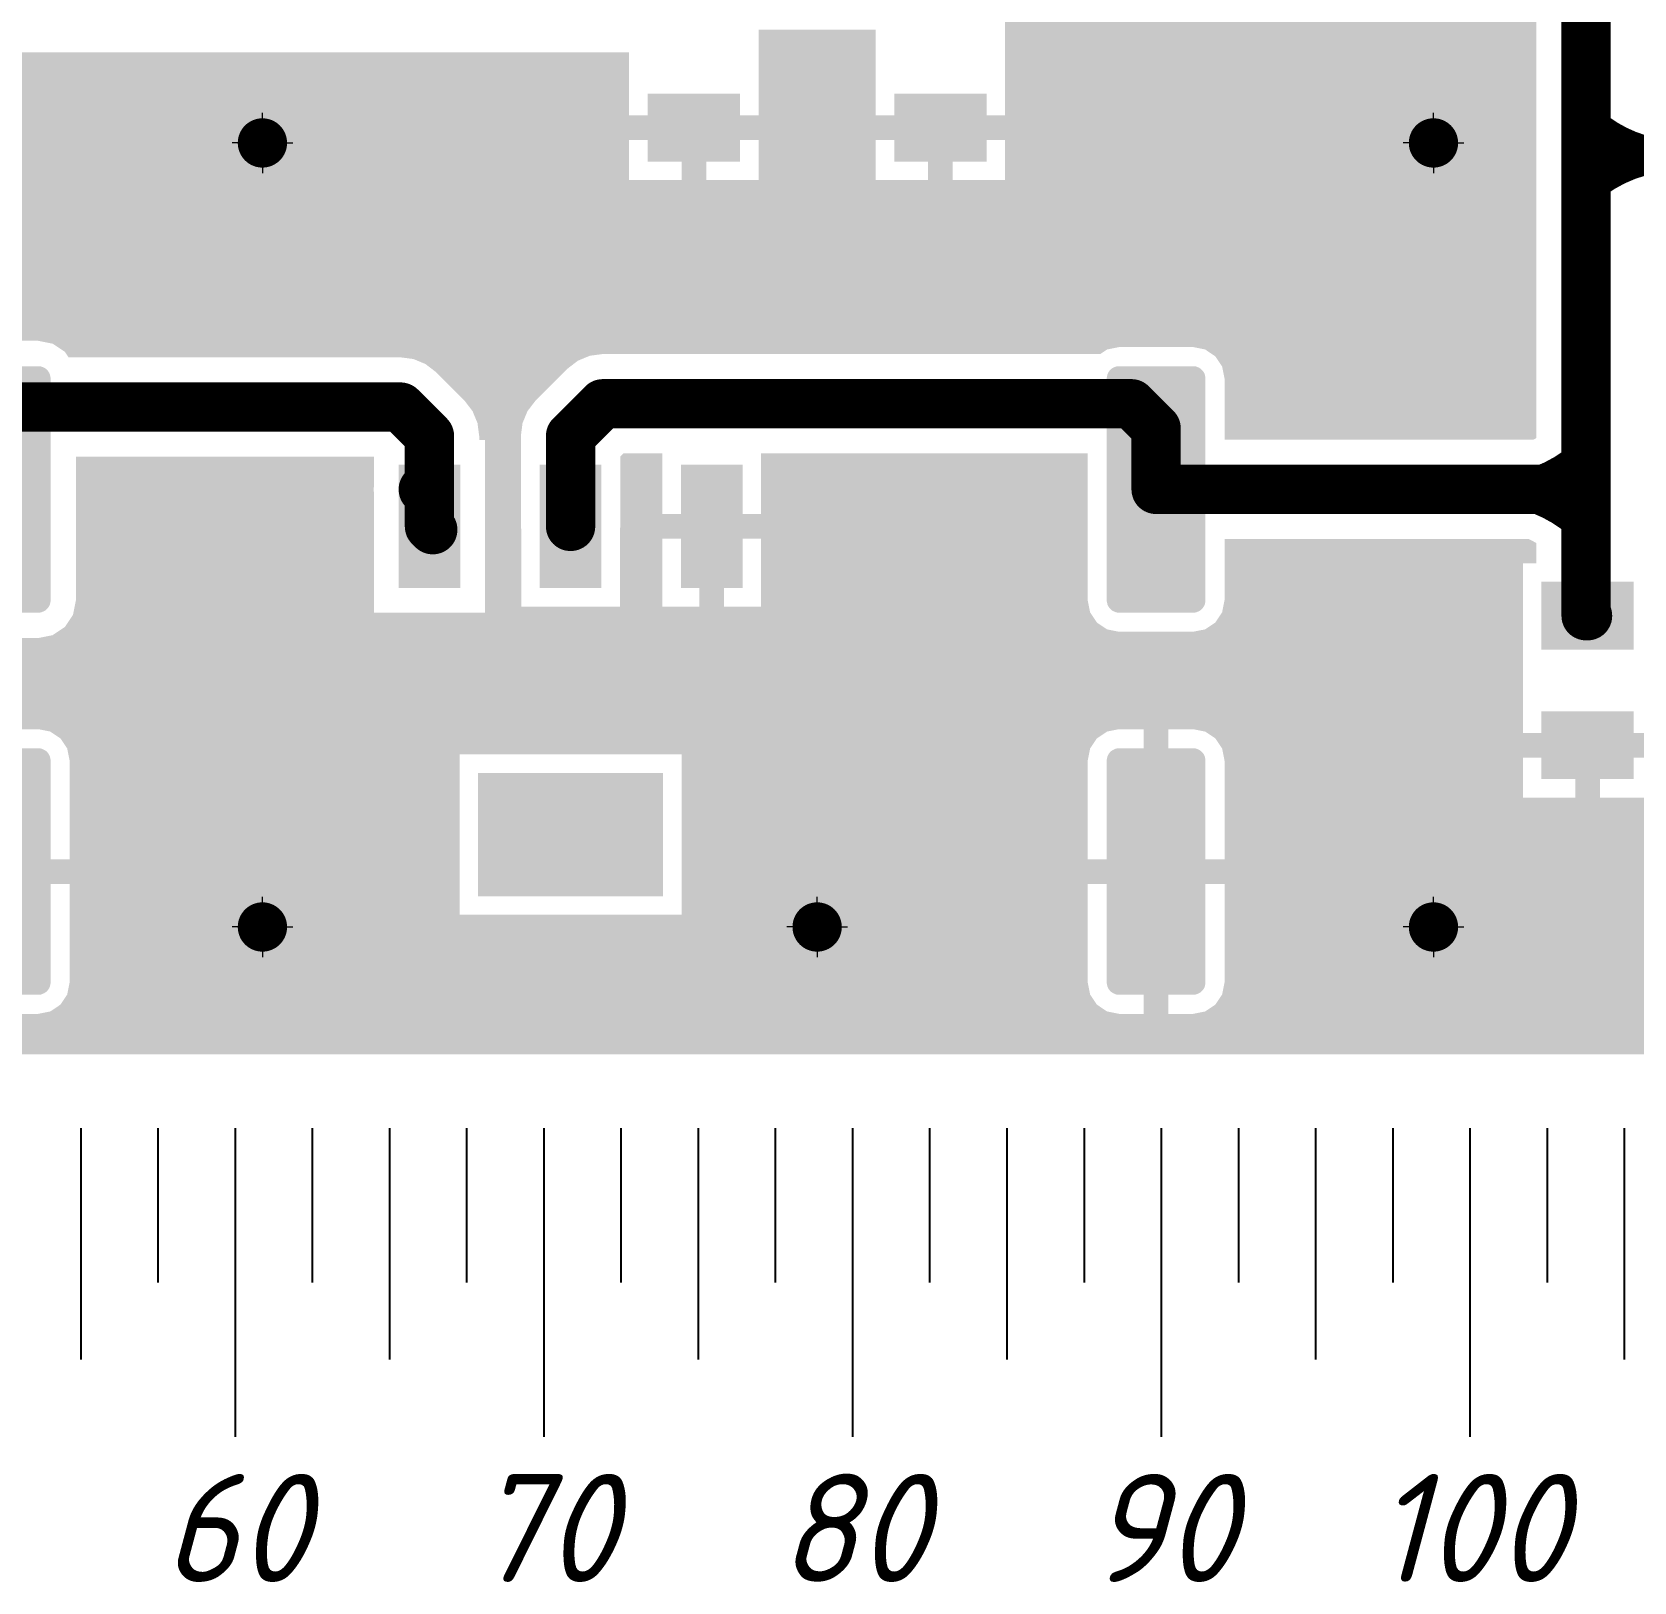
# Model space of a CAD drawing. Header units: inches. Extents: x -14 to 5184, y -66 to 1689.
# Drawn here: x 2062 to 2113.9, y 608 to 658.2 of the extents above; entities that cross this region are included whole.
import ezdxf

# ---------------------------------------------------------------- set-up
doc = ezdxf.new("R2010")
doc.units = ezdxf.units.IN
doc.header["$MEASUREMENT"] = 0
doc.layers.add('DRILL', color=7, linetype='Continuous', true_color=0xffffff)
doc.layers.add('Drill Gost', color=7, linetype='Continuous')
doc.layers.add('Poligon', color=7, linetype='Continuous')
doc.layers.add('Видимые тонкие (ГОСТ)', color=7, linetype='Continuous', lineweight=25)
doc.layers.add('Текст', color=7, linetype='Continuous', lineweight=15)
doc.styles.get("Standard").update_dxf_attribs({"font": 'gost_b.ttf', "oblique": 15})

# ---------------------------------------------------------------- blocks, each defined once
blk = doc.blocks.new('ROUND_4')
at = {"const_width": 0.015748}
blk.add_lwpolyline([(-0.007874, 0, 1), (0.007874, 0, 1)], format="xyb", close=True, dxfattribs=at)
blk = doc.blocks.new('RECTANGLE_11')
blk.add_solid([(0.0295, 0.0217), (0.0295, -0.0217), (-0.0295, 0.0217), (-0.0295, -0.0217)])
blk = doc.blocks.new('RECTANGLE_13')
blk.add_solid([(0.0591, 0.0394), (0.0591, -0.0394), (-0.0591, 0.0394), (-0.0591, -0.0394)])
blk = doc.blocks.new('RECTANGLE_12')
blk.add_solid([(0.0197, 0.0394), (0.0197, -0.0394), (-0.0197, 0.0394), (-0.0197, -0.0394)])
blk = doc.blocks.new('RECTANGLE_ROUNDED_16')
for points in [[(-0.0315, 0.0716), (-0.0313, 0.0724), (0.0315, 0.0716), (0.0313, 0.0724)], [(-0.0315, 0.0709), (-0.0315, 0.0716), (0.0315, 0.0709), (0.0315, 0.0716)], [(-0.0313, 0.0724), (-0.0312, 0.0732), (0.0313, 0.0724), (0.0312, 0.0732)], [(-0.0312, 0.0732), (-0.0309, 0.0739), (0.0312, 0.0732), (0.0309, 0.0739)], [(-0.0309, 0.0739), (-0.0306, 0.0746), (0.0309, 0.0739), (0.0306, 0.0746)], [(-0.0306, 0.0746), (-0.0302, 0.0752), (0.0306, 0.0746), (0.0302, 0.0752)], [(-0.0302, 0.0752), (-0.0297, 0.0759), (0.0302, 0.0752), (0.0297, 0.0759)], [(-0.0297, 0.0759), (-0.0292, 0.0764), (0.0297, 0.0759), (0.0292, 0.0764)], [(-0.0292, 0.0764), (-0.0286, 0.077), (0.0292, 0.0764), (0.0286, 0.077)], [(-0.0286, 0.077), (-0.028, 0.0774), (0.0286, 0.077), (0.028, 0.0774)], [(-0.028, 0.0774), (-0.0273, 0.0778), (0.028, 0.0774), (0.0273, 0.0778)], [(-0.0273, 0.0778), (-0.0266, 0.0781), (0.0273, 0.0778), (0.0266, 0.0781)], [(-0.0266, 0.0781), (-0.0259, 0.0784), (0.0266, 0.0781), (0.0259, 0.0784)], [(-0.0259, 0.0784), (-0.0252, 0.0786), (0.0259, 0.0784), (0.0252, 0.0786)], [(-0.0252, 0.0786), (-0.0244, 0.0787), (0.0252, 0.0786), (0.0244, 0.0787)], [(-0.0244, 0.0787), (-0.0236, 0.0787), (0.0244, 0.0787), (0.0236, 0.0787)], [(-0.0315, -0.0709), (-0.0315, 0.0709), (0.0315, -0.0709), (0.0315, 0.0709)], [(-0.0315, -0.0716), (-0.0315, -0.0709), (0.0315, -0.0716), (0.0315, -0.0709)], [(-0.0313, -0.0724), (-0.0315, -0.0716), (0.0313, -0.0724), (0.0315, -0.0716)], [(-0.0312, -0.0732), (-0.0313, -0.0724), (0.0312, -0.0732), (0.0313, -0.0724)], [(-0.0309, -0.0739), (-0.0312, -0.0732), (0.0309, -0.0739), (0.0312, -0.0732)], [(-0.0306, -0.0746), (-0.0309, -0.0739), (0.0306, -0.0746), (0.0309, -0.0739)], [(-0.0302, -0.0752), (-0.0306, -0.0746), (0.0302, -0.0752), (0.0306, -0.0746)], [(-0.0297, -0.0759), (-0.0302, -0.0752), (0.0297, -0.0759), (0.0302, -0.0752)], [(-0.0292, -0.0764), (-0.0297, -0.0759), (0.0292, -0.0764), (0.0297, -0.0759)], [(-0.0286, -0.077), (-0.0292, -0.0764), (0.0286, -0.077), (0.0292, -0.0764)], [(-0.028, -0.0774), (-0.0286, -0.077), (0.028, -0.0774), (0.0286, -0.077)], [(-0.0273, -0.0778), (-0.028, -0.0774), (0.0273, -0.0778), (0.028, -0.0774)], [(-0.0266, -0.0781), (-0.0273, -0.0778), (0.0266, -0.0781), (0.0273, -0.0778)], [(-0.0259, -0.0784), (-0.0266, -0.0781), (0.0259, -0.0784), (0.0266, -0.0781)], [(-0.0252, -0.0786), (-0.0259, -0.0784), (0.0252, -0.0786), (0.0259, -0.0784)], [(-0.0244, -0.0787), (-0.0252, -0.0786), (0.0244, -0.0787), (0.0252, -0.0786)], [(-0.0236, -0.0787), (-0.0244, -0.0787), (0.0236, -0.0787), (0.0244, -0.0787)]]:
    blk.add_solid(points)
blk = doc.blocks.new('ROUND_2')
at = {"const_width": 0.00984}
blk.add_lwpolyline([(-0.0049, 0, 1), (0.0049, 0, 1)], format="xyb", close=True, dxfattribs=at)
blk = doc.blocks.new('ROUND_5')
at = {"const_width": 0.00492}
blk.add_lwpolyline([(-0.0025, 0, 1), (0.0025, 0, 1)], format="xyb", close=True, dxfattribs=at)
blk = doc.blocks.new('ROUND_32')
at = {"const_width": 0.007874}
blk.add_lwpolyline([(-0.003937, 0, 1), (0.003937, 0, 1)], format="xyb", close=True, dxfattribs=at)

msp = doc.modelspace()

# ---------------------------------------------------------------- linework, layer by layer
for points, const_width in [([(2112.3759, 654.1255), (2112.381, 661.2831)], 1.5972), ([(2112.381, 651.5127), (2112.381, 655.3561)], 1.5972), ([(2112.914, 654.2217), (2114.9878, 654.2217)], 0.9983), ([(2112.381, 643.4266), (2112.381, 651.5127)], 1.5972), ([(2112.381, 651.5127), (2112.4009, 651.4928)], 0.4991), ([(2061.0404, 646.0948), (2073.9769, 646.0948)], 1.5972), ([(2073.9769, 646.0948), (2074.9125, 645.1592)], 1.5972), ([(2079.4847, 645.1592), (2080.5272, 646.2018)], 1.5972), ([(2080.5272, 646.2018), (2097.6534, 646.2018)], 1.5972), ([(2097.6534, 646.2018), (2098.452, 645.4031)], 1.5972), ([(2098.452, 643.4266), (2098.452, 645.4031)], 1.5972), ([(2074.9125, 643.227), (2074.9125, 645.1592)], 1.5972), ([(2079.4847, 642.2287), (2079.4847, 645.1592)], 1.5972), ([(2074.7129, 643.4266), (2074.9125, 643.227)], 1.5972), ([(2074.9125, 642.2287), (2074.9125, 643.227)], 1.5972), ([(2098.452, 643.4266), (2109.6723, 643.4266)], 1.5972), ([(2109.6723, 643.4266), (2112.381, 643.4266)], 1.5972), ([(2112.381, 639.3337), (2112.381, 643.4266)], 1.5972), ([(2109.4721, 643.4156), (2109.6723, 643.4266)], 0.9983), ([(2074.9125, 642.2287), (2075.0195, 642.1218)], 1.5972), ([(2112.381, 639.3337), (2112.428, 639.3337)], 1.5972)]:
    msp.add_lwpolyline(points, dxfattribs=dict(const_width=const_width))
at = {"const_width": 0.9983}
for points in [[(2112.8214, 655.0943, 0.1518059), (2115.303, 654.2344)], [(2114.9878, 654.2217, 0.1390216), (2112.7274, 653.3744)], [(2109.6723, 643.4266, 0.1402358), (2111.9537, 644.2756)], [(2111.8597, 642.5557, 0.151806), (2109.3781, 643.4156)]]:
    msp.add_lwpolyline(points, format="xyb", dxfattribs=at)
at = {"layer": 'Drill Gost', "lineweight": 9, "transparency": 33554457}
for p, q in [((2069.5025, 654.6515), (2069.5025, 655.6307)), ((2107.4376, 654.6515), (2107.4376, 655.6307)), ((2069.5025, 654.6515), (2068.5232, 654.6515)), ((2069.5025, 654.6515), (2069.5025, 653.6722)), ((2069.5025, 654.6515), (2070.4817, 654.6515)), ((2107.4376, 654.6515), (2106.4583, 654.6515)), ((2107.4376, 654.6515), (2107.4376, 653.6722)), ((2107.4376, 654.6515), (2108.4168, 654.6515)), ((2069.5025, 629.251), (2069.5025, 630.2303)), ((2087.4717, 629.251), (2087.4717, 630.2303)), ((2107.4376, 629.251), (2107.4376, 630.2303)), ((2069.5025, 629.251), (2068.5232, 629.251)), ((2069.5025, 629.251), (2069.5025, 628.2718)), ((2069.5025, 629.251), (2070.4817, 629.251)), ((2087.4717, 629.251), (2086.4924, 629.251)), ((2087.4717, 629.251), (2087.4717, 628.2718)), ((2087.4717, 629.251), (2088.4509, 629.251)), ((2107.4376, 629.251), (2106.4583, 629.251)), ((2107.4376, 629.251), (2107.4376, 628.2718)), ((2107.4376, 629.251), (2108.4168, 629.251))]:
    msp.add_line(p, q, dxfattribs=at)
for centre in [(2069.5025, 654.6515), (2107.4376, 654.6515), (2069.5025, 629.251), (2087.4717, 629.251), (2107.4376, 629.251)]:
    msp.add_circle(centre, 0.4542, dxfattribs=at)
at = {"layer": 'Poligon', "color": 252}
for points in [[(2093.5601, 657.6456), (2093.5601, 659.547), (2110.7674, 657.6456), (2110.7687, 659.547)], [(2085.574, 658.2446), (2085.574, 658.317), (2089.3673, 658.2446), (2089.3673, 658.317)], [(2085.574, 657.6456), (2085.574, 658.2446), (2089.3671, 657.6456), (2089.3671, 658.2446)], [(2008.477, 656.2568), (2008.477, 657.5884), (2081.3811, 656.2568), (2081.3811, 657.5884)], [(2085.5738, 656.847), (2085.5738, 657.6456), (2089.3671, 656.847), (2089.3671, 657.6456)], [(2093.5599, 656.847), (2093.5599, 657.6456), (2110.7668, 656.847), (2110.7674, 657.6456)], [(2085.574, 656.248), (2085.574, 656.847), (2089.3671, 656.248), (2089.3671, 656.847)], [(2093.5601, 655.5492), (2093.5601, 656.847), (2110.7659, 655.5492), (2110.7668, 656.847)], [(2018.1386, 656.2505), (2018.0905, 656.2568), (2081.3811, 656.2505), (2081.3811, 656.2568)], [(2018.1446, 656.248), (2018.1386, 656.2505), (2081.3811, 656.248), (2081.3811, 656.2505)], [(2018.6486, 656.0392), (2018.1446, 656.248), (2081.3812, 656.0392), (2081.3812, 656.248)], [(2019.0865, 655.7032), (2018.6486, 656.0392), (2081.3812, 655.7032), (2081.3812, 656.0392)], [(2085.574, 655.5492), (2085.574, 656.248), (2089.3673, 655.5492), (2089.3673, 656.248)], [(2019.2047, 655.5492), (2019.0865, 655.7032), (2081.3812, 655.5492), (2081.3812, 655.7032)], [(2019.4225, 655.2653), (2019.2047, 655.5492), (2110.7657, 655.2653), (2110.7659, 655.5492)], [(2019.6338, 654.7553), (2019.4225, 655.2653), (2110.7653, 654.7553), (2110.7657, 655.2653)], [(2008.477, 653.7089), (2008.477, 654.7072), (2081.3812, 653.7089), (2081.3812, 654.7072)], [(2019.6344, 654.7506), (2019.6338, 654.7553), (2110.7653, 654.7506), (2110.7653, 654.7553)], [(2019.6401, 654.7072), (2019.6344, 654.7506), (2081.3812, 654.7072), (2081.3812, 654.7506)], [(2083.0783, 653.4528), (2083.0783, 654.7506), (2083.8769, 653.4528), (2083.8769, 654.7506)], [(2085.574, 653.4528), (2085.574, 654.7506), (2089.3673, 653.4528), (2089.3673, 654.7506)], [(2091.0644, 653.4528), (2091.0644, 654.7506), (2091.863, 653.4528), (2091.863, 654.7506)], [(2093.5601, 654.1266), (2093.5601, 654.7506), (2110.7649, 654.1266), (2110.7653, 654.7506)], [(2093.5601, 654.088), (2093.5601, 654.1266), (2110.77, 654.088), (2110.7649, 654.1266)], [(2093.5601, 653.4528), (2093.5601, 654.088), (2110.77, 653.4528), (2110.77, 654.088)], [(2019.4225, 653.1508), (2019.5476, 653.4528), (2110.77, 653.1508), (2110.77, 653.4528)], [(2019.5476, 653.4528), (2019.6338, 653.6608), (2081.3812, 653.4528), (2081.3812, 653.6608)], [(2019.6338, 653.6608), (2019.6401, 653.7089), (2081.3812, 653.6608), (2081.3812, 653.7089)], [(2019.0865, 652.7129), (2019.4225, 653.1508), (2110.77, 652.7129), (2110.77, 653.1508)], [(2018.2493, 652.2115), (2018.6486, 652.3769), (2110.77, 652.2115), (2110.77, 652.3769)], [(2018.6486, 652.3769), (2019.0865, 652.7129), (2110.77, 652.3769), (2110.77, 652.7129)], [(2018.6486, 652.0461), (2018.2493, 652.2115), (2110.77, 652.0461), (2110.77, 652.2115)], [(2019.0865, 651.7101), (2018.6486, 652.0461), (2110.77, 651.7101), (2110.77, 652.0461)], [(2019.1521, 651.6246), (2019.0865, 651.7101), (2110.77, 651.6246), (2110.77, 651.7101)], [(2033.966, 651.5766), (2033.6012, 651.6246), (2110.77, 651.5766), (2110.77, 651.6246)], [(2034.306, 651.4357), (2033.966, 651.5766), (2110.77, 651.4357), (2110.77, 651.5766)], [(2034.5979, 651.2117), (2034.306, 651.4357), (2110.77, 651.2117), (2110.77, 651.4357)], [(2036.5572, 649.2524), (2034.5979, 651.2117), (2110.77, 649.2524), (2110.77, 651.2117)], [(2036.7812, 648.9605), (2036.5572, 649.2524), (2110.77, 648.9605), (2110.77, 649.2524)], [(2036.9221, 648.6205), (2036.7812, 648.9605), (2110.77, 648.6205), (2110.77, 648.9605)], [(2036.9701, 648.2557), (2036.9221, 648.6205), (2110.77, 648.2557), (2110.77, 648.6205)], [(2036.9701, 648.2418), (2036.9701, 648.2557), (2110.77, 648.2418), (2110.77, 648.2557)], [(2062.7058, 648.1489), (2062.2384, 648.2418), (2110.77, 648.1489), (2110.77, 648.2418)], [(2062.8713, 648.0383), (2062.7058, 648.1489), (2110.77, 648.0383), (2110.77, 648.1489)], [(2062.9873, 647.9608), (2062.8713, 648.0383), (2096.8645, 647.9608), (2097.254, 648.0383)], [(2063.102, 647.8841), (2062.9873, 647.9608), (2096.7498, 647.8841), (2096.8645, 647.9608)], [(2063.1497, 647.8128), (2063.102, 647.8841), (2096.643, 647.8128), (2096.7498, 647.8841)], [(2063.1864, 647.7579), (2063.1497, 647.8128), (2080.1103, 647.7579), (2080.5272, 647.8128)], [(2063.2211, 647.7059), (2063.1864, 647.7579), (2079.9847, 647.7059), (2080.1103, 647.7579)], [(2074.3939, 647.651), (2073.9769, 647.7059), (2079.8521, 647.651), (2079.9847, 647.7059)], [(2074.5243, 647.5969), (2074.3939, 647.651), (2079.7217, 647.5969), (2079.8521, 647.651)], [(2100.0394, 647.9608), (2099.6499, 648.0383), (2110.77, 647.9608), (2110.77, 648.0383)], [(2100.3696, 647.7402), (2100.0394, 647.9608), (2110.77, 647.7402), (2110.77, 647.9608)], [(2100.5903, 647.4099), (2100.3696, 647.7402), (2110.77, 647.4099), (2110.77, 647.7402)], [(2074.7824, 647.49), (2074.5243, 647.5969), (2079.5824, 647.49), (2079.7217, 647.5969)], [(2074.9767, 647.3409), (2074.7824, 647.49), (2079.3881, 647.3409), (2079.5824, 647.49)], [(2075.1161, 647.234), (2074.9767, 647.3409), (2079.2811, 647.234), (2079.3881, 647.3409)], [(2076.0517, 646.2984), (2075.1161, 647.234), (2078.3455, 646.2984), (2079.2811, 647.234)], [(2100.6677, 647.0204), (2100.5903, 647.4099), (2110.77, 647.0204), (2110.77, 647.4099)], [(2100.6677, 645.0912), (2100.6677, 647.0204), (2110.77, 645.0912), (2110.77, 647.0204)], [(2076.0517, 646.2983), (2076.0517, 646.2984), (2078.3455, 646.2983), (2078.3455, 646.2984)], [(2076.3077, 645.9647), (2076.0517, 646.2983), (2078.0895, 645.9647), (2078.3455, 646.2983)], [(2076.4687, 645.5761), (2076.3077, 645.9647), (2077.9285, 645.5761), (2078.0895, 645.9647)], [(2076.5236, 645.1592), (2076.4687, 645.5761), (2077.8736, 645.1592), (2077.9285, 645.5761)], [(2076.5236, 645.0239), (2076.5236, 645.1592), (2077.8736, 645.0239), (2077.8736, 645.1592)], [(2100.6677, 645.0377), (2100.6677, 645.0912), (2110.6698, 645.0377), (2110.77, 645.0912)], [(2076.7094, 642.2287), (2076.7094, 645.0239), (2077.8736, 642.2287), (2077.8736, 645.0239)], [(2081.0957, 644.4919), (2081.1945, 644.5907), (2082.4595, 644.4919), (2082.4595, 644.5907)], [(2085.654, 642.628), (2085.654, 644.5907), (2096.2362, 642.628), (2096.2362, 644.5907)], [(2063.4598, 643.5313), (2063.4598, 644.4838), (2073.1156, 643.5313), (2073.1156, 644.4838)], [(2081.0957, 642.628), (2081.0957, 644.4919), (2082.4595, 642.628), (2082.4595, 644.4919)], [(2063.4598, 643.4266), (2063.4598, 643.5313), (2073.1019, 643.4266), (2073.1156, 643.5313)], [(2063.4598, 643.3219), (2063.4598, 643.4266), (2073.1156, 643.3219), (2073.1019, 643.4266)], [(2063.4598, 639.8328), (2063.4598, 643.3219), (2073.1156, 639.8328), (2073.1156, 643.3219)], [(2081.0957, 642.2287), (2081.0957, 642.628), (2096.2362, 642.2287), (2096.2362, 642.628)], [(2076.7094, 642.124), (2076.7094, 642.2287), (2077.8874, 642.124), (2077.8736, 642.2287)], [(2076.7094, 639.6332), (2076.7094, 642.124), (2077.8874, 639.6332), (2077.8874, 642.124)], [(2081.0819, 642.124), (2081.0957, 642.2287), (2096.2362, 642.124), (2096.2362, 642.2287)], [(2081.0819, 641.8294), (2081.0819, 642.124), (2096.2362, 641.8294), (2096.2362, 642.124)], [(2081.0819, 639.6332), (2081.0819, 641.8294), (2082.4595, 639.6332), (2082.4595, 641.8294)], [(2083.6575, 639.6332), (2083.6575, 641.8294), (2084.4561, 639.6332), (2084.4561, 641.8294)], [(2085.654, 639.8328), (2085.654, 641.8294), (2096.2362, 639.8328), (2096.2362, 641.8294)], [(2100.6677, 641.6898), (2100.6677, 641.8156), (2110.77, 641.6898), (2110.5347, 641.8156)], [(2100.6677, 641.0308), (2100.6677, 641.6898), (2110.77, 641.0308), (2110.77, 641.6898)], [(2100.6677, 639.8328), (2100.6677, 641.0308), (2110.3317, 639.8328), (2110.3317, 641.0308)], [(2063.1982, 639.1131), (2063.3668, 639.3654), (2096.5343, 639.1131), (2096.3657, 639.3654)], [(2063.3668, 639.3654), (2063.3804, 639.4335), (2096.3657, 639.3654), (2096.3202, 639.4335)], [(2063.3804, 639.4335), (2063.4598, 639.8328), (2073.1156, 639.4335), (2073.1156, 639.8328)], [(2076.7094, 639.4433), (2076.7094, 639.6332), (2096.3137, 639.4433), (2096.2759, 639.6332)], [(2076.7094, 639.4335), (2076.7094, 639.4433), (2096.3202, 639.4335), (2096.3137, 639.4433)], [(2085.654, 639.6332), (2085.654, 639.8328), (2096.2759, 639.6332), (2096.2362, 639.8328)], [(2100.3696, 639.1131), (2100.5903, 639.4433), (2110.3317, 639.1131), (2110.3317, 639.4433)], [(2100.5903, 639.4433), (2100.6677, 639.8328), (2110.3317, 639.4433), (2110.3317, 639.8328)], [(2062.7058, 638.7044), (2062.8713, 638.815), (2110.3317, 638.7044), (2110.3317, 638.815)], [(2062.8713, 638.815), (2062.9873, 638.8925), (2097.254, 638.815), (2096.8645, 638.8925)], [(2062.9873, 638.8925), (2063.102, 638.9692), (2096.8645, 638.8925), (2096.7497, 638.9692)], [(2063.102, 638.9692), (2063.1982, 639.1131), (2096.7497, 638.9692), (2096.5343, 639.1131)], [(2099.6499, 638.815), (2100.0394, 638.8925), (2110.3317, 638.815), (2110.3317, 638.8925)], [(2100.0394, 638.8925), (2100.3696, 639.1131), (2110.3317, 638.8925), (2110.3317, 639.1131)], [(2049.8359, 638.2356), (2049.8359, 638.6114), (2110.3317, 638.2356), (2110.3317, 638.6114)], [(2062.2384, 638.6114), (2062.7058, 638.7044), (2110.3317, 638.6114), (2110.3317, 638.7044)], [(2049.8359, 637.437), (2049.8359, 638.2356), (2110.3315, 637.437), (2110.3315, 638.2356)], [(2049.6361, 636.838), (2049.6361, 637.437), (2110.3315, 636.838), (2110.3315, 637.437)], [(2049.6363, 636.239), (2049.6363, 636.838), (2110.3315, 636.239), (2110.3315, 636.838)], [(2049.6363, 635.6596), (2049.6363, 636.239), (2110.3317, 635.6596), (2110.3317, 636.239)], [(2062.6279, 635.5821), (2062.2384, 635.6596), (2096.8645, 635.5821), (2097.254, 635.6596)], [(2062.9581, 635.3615), (2062.6279, 635.5821), (2096.5343, 635.3615), (2096.8645, 635.5821)], [(2063.1787, 635.0313), (2062.9581, 635.3615), (2096.3137, 635.0313), (2096.5343, 635.3615)], [(2098.0527, 631.4473), (2098.0527, 635.6596), (2098.8513, 631.4473), (2098.8513, 635.6596)], [(2100.0394, 635.5821), (2099.6499, 635.6596), (2110.3317, 635.5821), (2110.3317, 635.6596)], [(2100.1021, 635.5402), (2100.0394, 635.5821), (2110.3317, 635.5402), (2110.3317, 635.5821)], [(2100.3696, 635.3615), (2100.1021, 635.5402), (2122.3286, 635.3615), (2122.4242, 635.5402)], [(2100.5903, 635.0313), (2100.3696, 635.3615), (2122.1521, 635.0313), (2122.3286, 635.3615)], [(2063.2165, 634.8414), (2063.1787, 635.0313), (2096.2759, 634.8414), (2096.3137, 635.0313)], [(2063.2562, 634.6418), (2063.2165, 634.8414), (2075.8909, 634.6418), (2075.8909, 634.8414)], [(2083.0785, 634.6418), (2083.0785, 634.8414), (2096.2362, 634.6418), (2096.2759, 634.8414)], [(2100.5945, 635.01), (2100.5903, 635.0313), (2122.1407, 635.01), (2122.1521, 635.0313)], [(2100.6479, 634.7416), (2100.5945, 635.01), (2122.0593, 634.7416), (2122.1407, 635.01)], [(2100.6677, 634.6418), (2100.6479, 634.7416), (2110.3317, 634.6418), (2110.3317, 634.7416)], [(2112.0287, 633.4438), (2112.0287, 634.7416), (2112.8274, 633.4438), (2112.8274, 634.7416)], [(2063.2562, 631.4473), (2063.2562, 634.6418), (2075.8909, 631.4473), (2075.8909, 634.6418)], [(2083.0785, 631.4473), (2083.0785, 634.6418), (2096.2362, 631.4473), (2096.2362, 634.6418)], [(2100.6677, 633.4438), (2100.6677, 634.6418), (2110.3317, 633.4438), (2110.3317, 634.6418)], [(2100.6677, 633.2442), (2100.6677, 633.4438), (2121.7895, 633.2442), (2121.8092, 633.4438)], [(2100.6677, 632.344), (2100.6677, 633.2442), (2121.8782, 632.344), (2121.7895, 633.2442)], [(2100.6677, 631.4784), (2100.6677, 632.344), (2122.1407, 631.4784), (2121.8782, 632.344)], [(2041.0486, 630.7507), (2041.3847, 631.1887), (2075.8909, 630.7507), (2075.8909, 631.1887)], [(2041.3847, 631.1887), (2041.4918, 631.4473), (2075.8909, 631.1887), (2075.8909, 631.4473)], [(2083.0785, 630.6806), (2083.0785, 631.4473), (2122.5672, 630.6806), (2122.1574, 631.4473)], [(2100.6677, 631.4473), (2100.6677, 631.4784), (2122.1574, 631.4473), (2122.1407, 631.4784)], [(2040.9156, 630.6487), (2041.0486, 630.7507), (2075.8909, 630.6487), (2075.8909, 630.7507)], [(2063.2562, 629.6504), (2063.2562, 630.6487), (2075.8909, 629.6504), (2075.8909, 630.6487)], [(2083.0785, 630.6487), (2083.0785, 630.6806), (2122.5934, 630.6487), (2122.5672, 630.6806)], [(2083.0785, 629.6504), (2083.0785, 630.6487), (2096.2362, 629.6504), (2096.2362, 630.6487)], [(2098.0527, 626.4363), (2098.0527, 630.6487), (2098.8513, 626.4363), (2098.8513, 630.6487)], [(2100.6677, 629.9814), (2100.6677, 630.6487), (2123.141, 629.9814), (2122.5934, 630.6487)], [(2100.6677, 629.4075), (2100.6677, 629.9814), (2123.8402, 629.4075), (2123.141, 629.9814)], [(2063.2562, 627.4542), (2063.2562, 629.6504), (2096.2362, 627.4542), (2096.2362, 629.6504)], [(2100.6677, 628.9811), (2100.6677, 629.4075), (2124.638, 628.9811), (2123.8402, 629.4075)], [(2100.6677, 628.7185), (2100.6677, 628.9811), (2125.5036, 628.7185), (2124.638, 628.9811)], [(2100.6677, 628.6299), (2100.6677, 628.7185), (2126.4038, 628.6299), (2125.5036, 628.7185)], [(2100.6677, 628.3473), (2100.6677, 628.6299), (2134.277, 628.3473), (2134.3332, 628.6299)], [(2100.6677, 627.5189), (2100.6677, 628.3473), (2133.9338, 627.5189), (2134.277, 628.3473)], [(2063.1787, 627.0647), (2063.2562, 627.4542), (2096.3137, 627.0647), (2096.2362, 627.4542)], [(2100.5903, 627.0647), (2100.6677, 627.4542), (2133.6303, 627.0647), (2133.8906, 627.4542)], [(2100.6677, 627.4542), (2100.6677, 627.5189), (2133.8906, 627.4542), (2133.9338, 627.5189)], [(2062.9581, 626.7345), (2063.1787, 627.0647), (2096.5343, 626.7345), (2096.3137, 627.0647)], [(2100.3956, 626.7733), (2100.5903, 627.0647), (2133.4356, 626.7733), (2133.6303, 627.0647)], [(2009.7718, 626.1392), (2009.4747, 626.4363), (2132.8016, 626.1392), (2133.0987, 626.4363)], [(2062.2384, 626.4363), (2062.6279, 626.5138), (2097.254, 626.4363), (2096.8645, 626.5138)], [(2062.6279, 626.5138), (2062.9581, 626.7345), (2096.8645, 626.5138), (2096.5343, 626.7345)], [(2099.6499, 626.4363), (2100.0394, 626.5138), (2133.0987, 626.4363), (2133.1761, 626.5138)], [(2100.0394, 626.5138), (2100.3696, 626.7345), (2133.1761, 626.5138), (2133.3968, 626.7345)], [(2100.3696, 626.7345), (2100.3956, 626.7733), (2133.3968, 626.7345), (2133.4356, 626.7733)], [(2009.9073, 626.0037), (2009.7718, 626.1392), (2132.5988, 626.0037), (2132.8016, 626.1392)], [(2010.4501, 625.6411), (2009.9073, 626.0037), (2132.056, 625.6411), (2132.5988, 626.0037)], [(2010.5534, 625.572), (2010.4501, 625.6411), (2131.8892, 625.572), (2132.056, 625.6411)], [(2011.2151, 625.2979), (2010.5534, 625.572), (2131.2275, 625.2979), (2131.8892, 625.572)], [(2011.2714, 625.2746), (2011.2151, 625.2979), (2131.1103, 625.2746), (2131.2275, 625.2979)], [(2012.0336, 625.123), (2011.2714, 625.2746), (2130.3481, 625.123), (2131.1103, 625.2746)]]:
    msp.add_solid(points, dxfattribs=at)
at = {"layer": 'Видимые тонкие (ГОСТ)', "color": 0, "transparency": 33554684}
for p, q in [((2063.616, 622.7356), (2063.616, 615.2356)), ((2066.116, 622.7356), (2066.116, 617.7356)), ((2068.616, 622.7356), (2068.616, 612.7356)), ((2068.616, 622.7356), (2068.616, 612.7356)), ((2071.116, 622.7356), (2071.116, 617.7356)), ((2073.616, 622.7356), (2073.616, 615.2356)), ((2076.116, 622.7356), (2076.116, 617.7356)), ((2078.616, 622.7356), (2078.616, 612.7356)), ((2078.616, 622.7356), (2078.616, 612.7356)), ((2081.116, 622.7356), (2081.116, 617.7356)), ((2083.616, 622.7356), (2083.616, 615.2356)), ((2086.116, 622.7356), (2086.116, 617.7356)), ((2088.616, 622.7356), (2088.616, 612.7356)), ((2088.616, 622.7356), (2088.616, 612.7356)), ((2091.116, 622.7356), (2091.116, 617.7356)), ((2093.616, 622.7356), (2093.616, 615.2356)), ((2096.116, 622.7356), (2096.116, 617.7356)), ((2098.616, 622.7356), (2098.616, 612.7356)), ((2098.616, 622.7356), (2098.616, 612.7356)), ((2101.116, 622.7356), (2101.116, 617.7356)), ((2103.616, 622.7356), (2103.616, 615.2356)), ((2106.116, 622.7356), (2106.116, 617.7356)), ((2108.616, 622.7356), (2108.616, 612.7356)), ((2108.616, 622.7356), (2108.616, 612.7356)), ((2111.116, 622.7356), (2111.116, 617.7356)), ((2113.616, 622.7356), (2113.616, 615.2356))]:
    msp.add_line(p, q, dxfattribs=at)

# ---------------------------------------------------------------- block references
at = {"xscale": 50.7125995, "yscale": 50.7125995, "zscale": 50.7125995}
for name, p in [('RECTANGLE_11', (2083.4776, 655.1499)), ('RECTANGLE_11', (2091.4637, 655.1499)), ('ROUND_4', (2112.381, 655.3561)), ('ROUND_4', (2069.5019, 654.6513)), ('ROUND_4', (2107.4365, 654.6513)), ('ROUND_2', (2112.8214, 655.0943)), ('ROUND_4', (2112.3759, 654.1255)), ('ROUND_2', (2112.914, 654.2217)), ('ROUND_2', (2112.7274, 653.3744)), ('ROUND_4', (2112.381, 651.5127)), ('ROUND_4', (2112.381, 651.5127)), ('ROUND_5', (2112.381, 651.5127)), ('ROUND_5', (2112.4009, 651.4928)), ('RECTANGLE_ROUNDED_16', (2061.0404, 643.4266)), ('RECTANGLE_ROUNDED_16', (2098.452, 643.4266)), ('ROUND_4', (2073.9769, 646.0948)), ('ROUND_4', (2073.9769, 646.0948)), ('ROUND_4', (2080.5272, 646.2018)), ('ROUND_4', (2080.5272, 646.2018)), ('ROUND_4', (2097.6534, 646.2018)), ('ROUND_4', (2097.6534, 646.2018)), ('ROUND_4', (2098.452, 645.4031)), ('ROUND_4', (2098.452, 645.4031)), ('ROUND_4', (2074.9125, 645.1592)), ('ROUND_4', (2074.9125, 645.1592)), ('ROUND_4', (2079.4847, 645.1592)), ('ROUND_4', (2079.4847, 645.1592)), ('ROUND_2', (2111.9537, 644.2756)), ('RECTANGLE_12', (2074.9125, 642.2287)), ('ROUND_4', (2074.7129, 643.4266)), ('ROUND_4', (2074.9125, 643.227)), ('ROUND_4', (2074.9125, 643.227)), ('ROUND_4', (2074.9125, 643.227)), ('RECTANGLE_12', (2079.4847, 642.2287)), ('RECTANGLE_12', (2084.0568, 642.2287)), ('ROUND_4', (2098.452, 643.4266)), ('ROUND_4', (2098.452, 643.4266)), ('ROUND_4', (2109.6723, 643.4266)), ('ROUND_4', (2109.6723, 643.4266)), ('ROUND_4', (2112.381, 643.4266)), ('ROUND_4', (2112.381, 643.4266)), ('ROUND_4', (2112.381, 643.4266)), ('ROUND_2', (2109.3781, 643.4156)), ('ROUND_2', (2109.4721, 643.4156)), ('ROUND_2', (2109.6723, 643.4266)), ('ROUND_2', (2109.6723, 643.4266)), ('ROUND_4', (2074.9125, 642.2287)), ('ROUND_4', (2074.9125, 642.2287)), ('ROUND_4', (2079.4847, 642.2287)), ('ROUND_2', (2111.8597, 642.5557)), ('ROUND_4', (2075.0195, 642.1218)), ('RECTANGLE_11', (2112.428, 639.3337)), ('ROUND_4', (2112.381, 639.3337)), ('ROUND_4', (2112.381, 639.3337)), ('ROUND_4', (2112.428, 639.3337)), ('RECTANGLE_11', (2112.428, 635.1409)), ('RECTANGLE_ROUNDED_16', (2061.0404, 631.048)), ('RECTANGLE_ROUNDED_16', (2098.452, 631.048)), ('RECTANGLE_13', (2079.4847, 632.2459)), ('ROUND_4', (2069.5019, 629.2511)), ('ROUND_4', (2087.4709, 629.2511)), ('ROUND_4', (2107.4365, 629.2511))]:
    msp.add_blockref(name, p, dxfattribs=at)
at = {"layer": 'DRILL', "color": 1, "xscale": 50.7125995, "yscale": 50.7125995, "zscale": 50.7125995}
for p in [(2069.5019, 654.6513), (2107.4365, 654.6513), (2069.5019, 629.2511), (2087.4709, 629.2511), (2107.4365, 629.2511)]:
    msp.add_blockref('ROUND_32', p, dxfattribs=at)

# ---------------------------------------------------------------- texts
at = {"layer": 'Текст', "color": 0, "transparency": 33554684, "char_height": 3.5, "attachment_point": 2}
for s, insert in [('\\pxqc;{\\fGOST type B|b0|i0|c204|p0;60}', (2068.616, 611.5317)), ('\\pxqc;{\\fGOST type B|b0|i0|c204|p0;70}', (2078.616, 611.5317)), ('\\pxqc;{\\fGOST type B|b0|i0|c204|p0;80}', (2088.616, 611.5317)), ('\\pxqc;{\\fGOST type B|b0|i0|c204|p0;90}', (2098.616, 611.5317)), ('\\pxqc;{\\fGOST type B|b0|i0|c204|p0;100}', (2108.616, 611.5317))]:
    msp.add_mtext_dynamic_manual_height_columns(s, width=5.869144, gutter_width=8, heights=[3.083], dxfattribs=dict(at, insert=insert))

doc.saveas('drawing.dxf')
